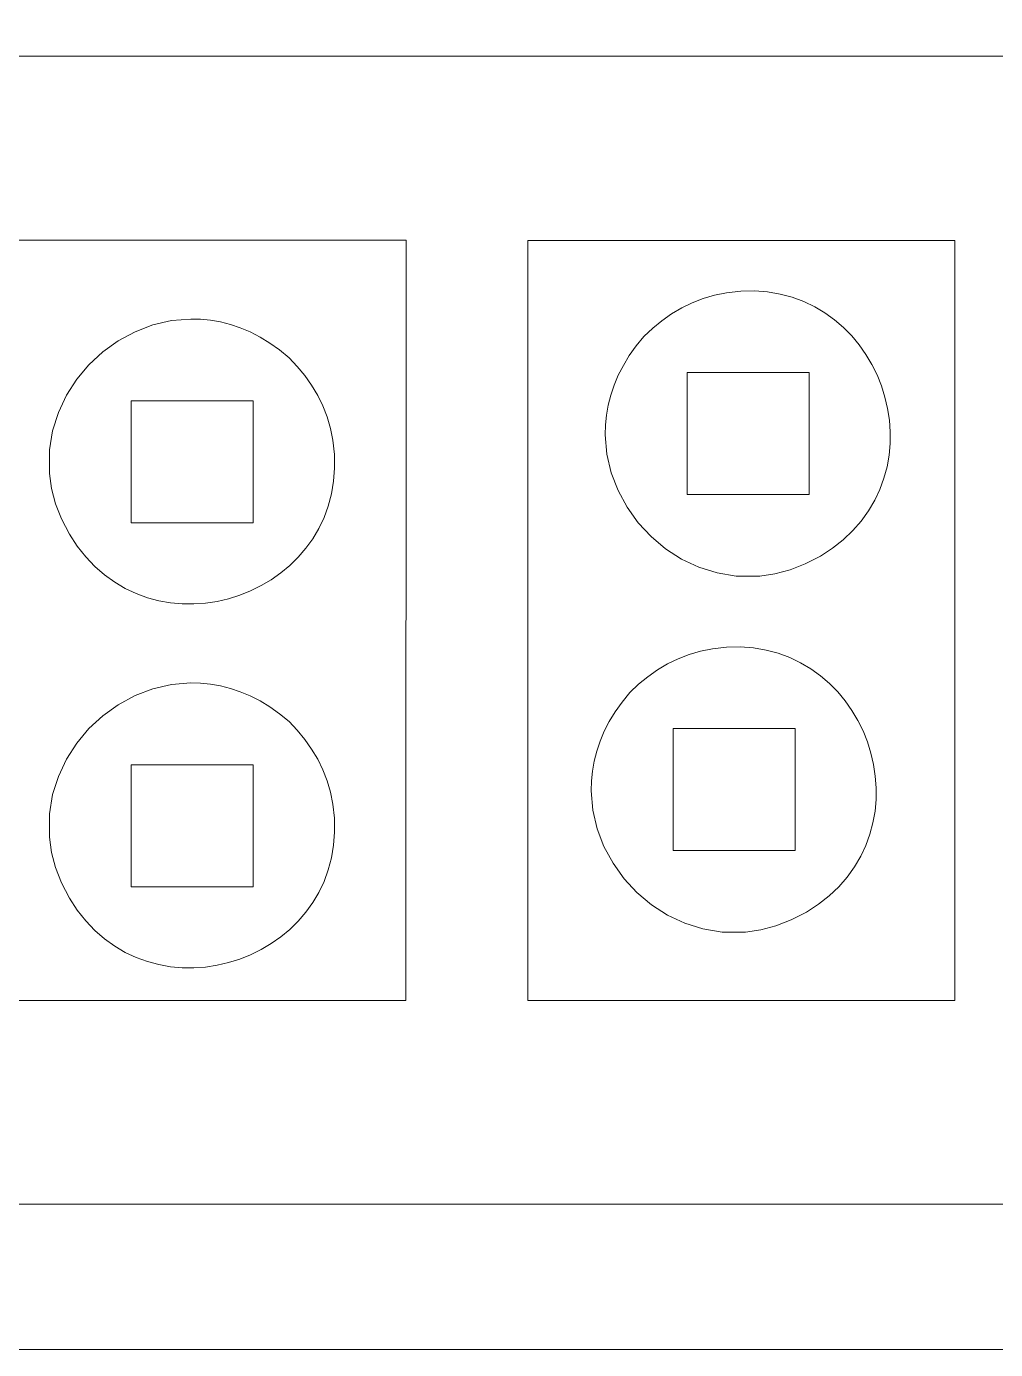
# Model space of a CAD drawing. Header units: centimetres. Extents: x -55 to 59, y -21 to 8.
# Drawn here: x -10.267 to -7.882, y -21.383 to -18.126 of the extents above; entities that cross this region are included whole.
import ezdxf

# ---------------------------------------------------------------- set-up
doc = ezdxf.new("R2010")
doc.units = ezdxf.units.CM
doc.header["$MEASUREMENT"] = 0
doc.layers.add('Camada 1', color=7, linetype='Continuous')

msp = doc.modelspace()

# ---------------------------------------------------------------- linework, layer by layer
at = {"layer": 'Camada 1', "color": 1, "lineweight": 0}
msp.add_lwpolyline([(-23.58141, -21.38276), (-2.58141, -21.38276), (-2.58141, 8.31724), (-23.58141, 8.31724), (-23.58141, -21.38276)], close=True, dxfattribs=at)
at = {"layer": 'Camada 1', "color": 3, "lineweight": 9}
for points, knots in [([(-3.23128, -18.1992), (-3.23128, -18.1992), (-3.15622, -17.63023), (-3.15622, -17.63023), (-3.15622, -17.63023), (-3.15622, -17.63023), (-2.85858, -17.66942), (-2.85858, -17.66942), (-2.85858, -17.66942), (-2.85858, -17.66942), (-2.81939, -17.37178), (-2.81939, -17.37178), (-2.81939, -17.37178), (-2.81939, -17.37178), (-3.11703, -17.33259), (-3.11703, -17.33259), (-3.11703, -17.33259), (-3.11703, -17.33259), (-3.11334, -17.28447), (-3.11334, -17.28447), (-3.11334, -17.28447), (-3.11334, -17.28447), (-3.11118, -17.21411), (-3.11118, -17.21411), (-3.11118, -17.21411), (-3.11118, -17.21411), (-3.11016, -17.03445), (-3.11016, -17.03445), (-3.11016, -17.03445), (-3.11016, -17.03445), (-3.11242, -16.71358), (-3.11242, -16.71358), (-3.11242, -16.71358), (-3.11242, -16.71358), (-2.81214, -16.71358), (-2.81214, -16.71358), (-2.81214, -16.71358), (-2.81214, -16.71358), (-2.81214, -16.21344), (-2.81214, -16.21344), (-2.81214, -16.21344), (-2.81214, -16.21344), (-3.11242, -16.21344), (-3.11242, -16.21344), (-3.11242, -16.21344), (-3.11242, -16.21344), (-3.11242, -15.52661), (-3.11242, -15.52661), (-3.11242, -15.52661), (-3.11242, -15.52661), (-3.21121, -15.04029), (-3.21121, -15.04029), (-3.21121, -15.04029), (-3.21121, -15.04029), (-2.91717, -14.9807), (-2.91717, -14.9807), (-2.91717, -14.9807), (-2.91717, -14.9807), (-3.01661, -14.4901), (-3.01661, -14.4901), (-3.01661, -14.4901), (-3.01661, -14.4901), (-3.31064, -14.54971), (-3.31064, -14.54971), (-3.31064, -14.54971), (-3.31064, -14.54971), (-3.41468, -14.04099), (-3.41468, -14.04099), (-3.41468, -14.04099), (-3.41468, -14.04099), (-3.90923, -14.04099), (-3.90923, -14.04099), (-3.90923, -14.04099), (-3.90923, -14.04099), (-3.90923, -14.34127), (-3.90923, -14.34127), (-3.90923, -14.34127), (-3.90923, -14.34127), (-11.85358, -14.34127), (-11.85358, -14.34127), (-11.85358, -14.34127), (-11.85358, -14.34127), (-11.85358, -14.04099), (-11.85358, -14.04099), (-11.85358, -14.04099), (-11.85358, -14.04099), (-12.34813, -14.04099), (-12.34813, -14.04099), (-12.34813, -14.04099), (-12.34813, -14.04099), (-12.45218, -14.54971), (-12.45218, -14.54971), (-12.45218, -14.54971), (-12.45218, -14.54971), (-12.7462, -14.4901), (-12.7462, -14.4901), (-12.7462, -14.4901), (-12.7462, -14.4901), (-12.84564, -14.9807), (-12.84564, -14.9807), (-12.84564, -14.9807), (-12.84564, -14.9807), (-12.55161, -15.04029), (-12.55161, -15.04029), (-12.55161, -15.04029), (-12.55161, -15.04029), (-12.65039, -15.52693), (-12.65039, -15.52693), (-12.65039, -15.52693), (-12.65039, -15.52693), (-12.65039, -16.21344), (-12.65039, -16.21344), (-12.65039, -16.21344), (-12.65039, -16.21344), (-12.95068, -16.21344), (-12.95068, -16.21344), (-12.95068, -16.21344), (-12.95068, -16.21344), (-12.95068, -16.71358), (-12.95068, -16.71358), (-12.95068, -16.71358), (-12.95068, -16.71358), (-12.65039, -16.71358), (-12.65039, -16.71358), (-12.65039, -16.71358), (-12.65039, -16.71358), (-12.65266, -17.03445), (-12.65266, -17.03445), (-12.65266, -17.03445), (-12.65266, -17.03445), (-12.65164, -17.21411), (-12.65164, -17.21411), (-12.65164, -17.21411), (-12.65164, -17.21411), (-12.64948, -17.28447), (-12.64948, -17.28447), (-12.64948, -17.28447), (-12.64948, -17.28447), (-12.64948, -17.2795), (-12.64948, -17.2795), (-12.64948, -17.2795), (-12.64948, -17.2795), (-12.64579, -17.32763), (-12.64579, -17.32763), (-12.64579, -17.32763), (-12.64579, -17.32763), (-12.94344, -17.36681), (-12.94344, -17.36681), (-12.94344, -17.36681), (-12.94344, -17.36681), (-12.94344, -17.37178), (-12.94344, -17.37178), (-12.94344, -17.37178), (-12.94344, -17.37178), (-12.90425, -17.66942), (-12.90425, -17.66942), (-12.90425, -17.66942), (-12.90425, -17.66942), (-12.6066, -17.63023), (-12.6066, -17.63023), (-12.6066, -17.63023), (-12.6066, -17.63023), (-12.53153, -18.1992), (-12.53153, -18.1992), (-12.53153, -18.1992), (-12.53153, -18.1992), (-12.29512, -19.02334), (-12.29512, -19.02334), (-12.29512, -19.02334), (-12.29512, -19.02334), (-12.58322, -19.10762), (-12.58322, -19.10762), (-12.58322, -19.10762), (-12.58322, -19.10762), (-12.49466, -19.41087), (-12.49466, -19.41087), (-12.49466, -19.41087), (-12.49466, -19.41087), (-12.20656, -19.32658), (-12.20656, -19.32658), (-12.20656, -19.32658), (-12.20656, -19.32658), (-11.71003, -21.02423), (-11.71003, -21.02423), (-11.71003, -21.02423), (-11.71003, -21.02423), (-11.30966, -21.02423), (-11.30966, -21.02423), (-11.30966, -21.02423), (-11.30966, -21.02423), (-11.30966, -21.32452), (-11.30966, -21.32452), (-11.30966, -21.32452), (-11.30966, -21.32452), (-10.70908, -21.32452), (-10.70908, -21.32452), (-10.70908, -21.32452), (-10.70908, -21.32452), (-10.70908, -21.02522), (-10.70908, -21.02522), (-10.70908, -21.02522), (-10.70908, -21.02522), (-5.05374, -21.02522), (-5.05374, -21.02522), (-5.05374, -21.02522), (-5.05374, -21.02522), (-5.05374, -21.32452), (-5.05374, -21.32452), (-5.05374, -21.32452), (-5.05374, -21.32452), (-4.45317, -21.32452), (-4.45317, -21.32452), (-4.45317, -21.32452), (-4.45317, -21.32452), (-4.45317, -21.02423), (-4.45317, -21.02423), (-4.45317, -21.02423), (-4.45317, -21.02423), (-4.05279, -21.02423), (-4.05279, -21.02423), (-4.05279, -21.02423), (-4.05279, -21.02423), (-3.55626, -19.32624), (-3.55626, -19.32624), (-3.55626, -19.32624), (-3.55626, -19.32624), (-3.26816, -19.41087), (-3.26816, -19.41087), (-3.26816, -19.41087), (-3.26816, -19.41087), (-3.1796, -19.10762), (-3.1796, -19.10762), (-3.1796, -19.10762), (-3.1796, -19.10762), (-3.46769, -19.02334), (-3.46769, -19.02334), (-3.46769, -19.02334), (-3.38889, -18.74863), (-3.31008, -18.47391), (-3.23128, -18.1992)], [0, 0, 0, 0, 0.0163934, 0.0163934, 0.0163934, 0.0163934, 0.0327869, 0.0327869, 0.0327869, 0.0327869, 0.0491803, 0.0491803, 0.0491803, 0.0491803, 0.0655738, 0.0655738, 0.0655738, 0.0655738, 0.0819672, 0.0819672, 0.0819672, 0.0819672, 0.0983607, 0.0983607, 0.0983607, 0.0983607, 0.1147541, 0.1147541, 0.1147541, 0.1147541, 0.1311475, 0.1311475, 0.1311475, 0.1311475, 0.147541, 0.147541, 0.147541, 0.147541, 0.1639344, 0.1639344, 0.1639344, 0.1639344, 0.1803279, 0.1803279, 0.1803279, 0.1803279, 0.1967213, 0.1967213, 0.1967213, 0.1967213, 0.2131148, 0.2131148, 0.2131148, 0.2131148, 0.2295082, 0.2295082, 0.2295082, 0.2295082, 0.2459016, 0.2459016, 0.2459016, 0.2459016, 0.2622951, 0.2622951, 0.2622951, 0.2622951, 0.2786885, 0.2786885, 0.2786885, 0.2786885, 0.295082, 0.295082, 0.295082, 0.295082, 0.3114754, 0.3114754, 0.3114754, 0.3114754, 0.3278689, 0.3278689, 0.3278689, 0.3278689, 0.3442623, 0.3442623, 0.3442623, 0.3442623, 0.3606557, 0.3606557, 0.3606557, 0.3606557, 0.3770492, 0.3770492, 0.3770492, 0.3770492, 0.3934426, 0.3934426, 0.3934426, 0.3934426, 0.4098361, 0.4098361, 0.4098361, 0.4098361, 0.4262295, 0.4262295, 0.4262295, 0.4262295, 0.442623, 0.442623, 0.442623, 0.442623, 0.4590164, 0.4590164, 0.4590164, 0.4590164, 0.4754098, 0.4754098, 0.4754098, 0.4754098, 0.4918033, 0.4918033, 0.4918033, 0.4918033, 0.5081967, 0.5081967, 0.5081967, 0.5081967, 0.5245902, 0.5245902, 0.5245902, 0.5245902, 0.5409836, 0.5409836, 0.5409836, 0.5409836, 0.557377, 0.557377, 0.557377, 0.557377, 0.5737705, 0.5737705, 0.5737705, 0.5737705, 0.5901639, 0.5901639, 0.5901639, 0.5901639, 0.6065574, 0.6065574, 0.6065574, 0.6065574, 0.6229508, 0.6229508, 0.6229508, 0.6229508, 0.6393443, 0.6393443, 0.6393443, 0.6393443, 0.6557377, 0.6557377, 0.6557377, 0.6557377, 0.6721311, 0.6721311, 0.6721311, 0.6721311, 0.6885246, 0.6885246, 0.6885246, 0.6885246, 0.704918, 0.704918, 0.704918, 0.704918, 0.7213115, 0.7213115, 0.7213115, 0.7213115, 0.7377049, 0.7377049, 0.7377049, 0.7377049, 0.7540984, 0.7540984, 0.7540984, 0.7540984, 0.7704918, 0.7704918, 0.7704918, 0.7704918, 0.7868852, 0.7868852, 0.7868852, 0.7868852, 0.8032787, 0.8032787, 0.8032787, 0.8032787, 0.8196721, 0.8196721, 0.8196721, 0.8196721, 0.8360656, 0.8360656, 0.8360656, 0.8360656, 0.852459, 0.852459, 0.852459, 0.852459, 0.8688525, 0.8688525, 0.8688525, 0.8688525, 0.8852459, 0.8852459, 0.8852459, 0.8852459, 0.9016393, 0.9016393, 0.9016393, 0.9016393, 0.9180328, 0.9180328, 0.9180328, 0.9180328, 0.9344262, 0.9344262, 0.9344262, 0.9344262, 0.9508197, 0.9508197, 0.9508197, 0.9508197, 0.9672131, 0.9672131, 0.9672131, 0.9672131, 1, 1, 1, 1]), ([(-11.2111, -20.52404), (-11.2111, -20.52404), (-11.25202, -20.51963), (-11.25202, -20.51963), (-11.25202, -20.51963), (-11.25202, -20.51963), (-11.27413, -20.51243), (-11.27413, -20.51243), (-11.27413, -20.51243), (-11.27413, -20.51243), (-11.29541, -20.5032), (-11.29541, -20.5032), (-11.29541, -20.5032), (-11.29541, -20.5032), (-11.31556, -20.49193), (-11.31556, -20.49193), (-11.31556, -20.49193), (-11.31556, -20.49193), (-11.33429, -20.47861), (-11.33429, -20.47861), (-11.33429, -20.47861), (-11.33429, -20.47861), (-11.35128, -20.46326), (-11.35128, -20.46326), (-11.35128, -20.46326), (-11.35128, -20.46326), (-11.36623, -20.44586), (-11.36623, -20.44586), (-11.36623, -20.44586), (-11.36623, -20.44586), (-11.37886, -20.42643), (-11.37886, -20.42643), (-11.37886, -20.42643), (-11.37886, -20.42643), (-11.38884, -20.40495), (-11.38884, -20.40495), (-11.38884, -20.40495), (-11.38884, -20.40495), (-11.82923, -18.89362), (-11.82923, -18.89362), (-11.82923, -18.89362), (-11.82923, -18.89362), (-11.83289, -18.86942), (-11.83289, -18.86942), (-11.83289, -18.86942), (-11.83289, -18.86942), (-11.83416, -18.84602), (-11.83416, -18.84602), (-11.83416, -18.84602), (-11.83416, -18.84602), (-11.8331, -18.82351), (-11.8331, -18.82351), (-11.8331, -18.82351), (-11.8331, -18.82351), (-11.82979, -18.80197), (-11.82979, -18.80197), (-11.82979, -18.80197), (-11.82979, -18.80197), (-11.82433, -18.78149), (-11.82433, -18.78149), (-11.82433, -18.78149), (-11.82433, -18.78149), (-11.81677, -18.76217), (-11.81677, -18.76217), (-11.81677, -18.76217), (-11.81677, -18.76217), (-11.80721, -18.7441), (-11.80721, -18.7441), (-11.80721, -18.7441), (-11.80721, -18.7441), (-11.79572, -18.72735), (-11.79572, -18.72735), (-11.79572, -18.72735), (-11.79572, -18.72735), (-11.78237, -18.71201), (-11.78237, -18.71201), (-11.78237, -18.71201), (-11.78237, -18.71201), (-11.76725, -18.69819), (-11.76725, -18.69819), (-11.76725, -18.69819), (-11.76725, -18.69819), (-11.75044, -18.68596), (-11.75044, -18.68596), (-11.75044, -18.68596), (-11.75044, -18.68596), (-11.73201, -18.67541), (-11.73201, -18.67541), (-11.73201, -18.67541), (-11.73201, -18.67541), (-11.71204, -18.66663), (-11.71204, -18.66663), (-11.71204, -18.66663), (-11.71204, -18.66663), (-11.6906, -18.65971), (-11.6906, -18.65971), (-11.6906, -18.65971), (-11.6906, -18.65971), (-11.66779, -18.65474), (-11.66779, -18.65474), (-11.66779, -18.65474), (-11.66779, -18.65474), (-11.64367, -18.6518), (-11.64367, -18.6518), (-11.64367, -18.6518), (-11.64367, -18.6518), (-9.33291, -18.65253), (-9.33291, -18.65253), (-9.33291, -18.65253), (-9.33291, -18.65253), (-9.33354, -20.52392), (-9.33354, -20.52392), (-9.33354, -20.52392), (-9.33354, -20.52392), (-11.2111, -20.52404), (-11.2111, -20.52404)], [0, 0, 0, 0, 0.0333333, 0.0333333, 0.0333333, 0.0333333, 0.0666667, 0.0666667, 0.0666667, 0.0666667, 0.1, 0.1, 0.1, 0.1, 0.1333333, 0.1333333, 0.1333333, 0.1333333, 0.1666667, 0.1666667, 0.1666667, 0.1666667, 0.2, 0.2, 0.2, 0.2, 0.2333333, 0.2333333, 0.2333333, 0.2333333, 0.2666667, 0.2666667, 0.2666667, 0.2666667, 0.3, 0.3, 0.3, 0.3, 0.3333333, 0.3333333, 0.3333333, 0.3333333, 0.3666667, 0.3666667, 0.3666667, 0.3666667, 0.4, 0.4, 0.4, 0.4, 0.4333333, 0.4333333, 0.4333333, 0.4333333, 0.4666667, 0.4666667, 0.4666667, 0.4666667, 0.5, 0.5, 0.5, 0.5, 0.5333333, 0.5333333, 0.5333333, 0.5333333, 0.5666667, 0.5666667, 0.5666667, 0.5666667, 0.6, 0.6, 0.6, 0.6, 0.6333333, 0.6333333, 0.6333333, 0.6333333, 0.6666667, 0.6666667, 0.6666667, 0.6666667, 0.7, 0.7, 0.7, 0.7, 0.7333333, 0.7333333, 0.7333333, 0.7333333, 0.7666667, 0.7666667, 0.7666667, 0.7666667, 0.8, 0.8, 0.8, 0.8, 0.8333333, 0.8333333, 0.8333333, 0.8333333, 0.8666667, 0.8666667, 0.8666667, 0.8666667, 0.9, 0.9, 0.9, 0.9, 0.9333333, 0.9333333, 0.9333333, 0.9333333, 1, 1, 1, 1]), ([(-9.0333, -20.52402), (-9.0333, -20.52402), (-9.0327, -18.65265), (-9.0327, -18.65265), (-9.0327, -18.65265), (-9.0327, -18.65265), (-7.98186, -18.65296), (-7.98186, -18.65296), (-7.98186, -18.65296), (-7.98186, -18.65296), (-7.98186, -20.52402), (-7.98186, -20.52402), (-7.98186, -20.52402), (-7.98186, -20.52402), (-9.0333, -20.52402), (-9.0333, -20.52402)], [0, 0, 0, 0, 0.2, 0.2, 0.2, 0.2, 0.4, 0.4, 0.4, 0.4, 0.6, 0.6, 0.6, 0.6, 1, 1, 1, 1])]:
    msp.add_open_spline(points, degree=3, knots=knots, dxfattribs=at)
at = {"layer": 'Camada 1', "color": 1, "lineweight": 9}
msp.add_open_spline([(-12.53153, -18.1992), (-9.43145, -18.1992), (-6.33136, -18.1992), (-3.23128, -18.1992)], degree=3, dxfattribs=at)
at = {"layer": 'Camada 1', "color": 2, "lineweight": 9}
for points in [[(-8.5205, -19.479), (-8.5205, -19.479), (-8.46231, -19.47909), (-8.46231, -19.47909), (-8.46231, -19.47909), (-8.46231, -19.47909), (-8.42515, -19.47369), (-8.42515, -19.47369), (-8.42515, -19.47369), (-8.42515, -19.47369), (-8.38768, -19.46379), (-8.38768, -19.46379), (-8.38768, -19.46379), (-8.38768, -19.46379), (-8.3501, -19.44919), (-8.3501, -19.44919), (-8.3501, -19.44919), (-8.3501, -19.44919), (-8.31265, -19.42964), (-8.31265, -19.42964), (-8.31265, -19.42964), (-8.31265, -19.42964), (-8.28322, -19.41046), (-8.28322, -19.41046), (-8.28322, -19.41046), (-8.28322, -19.41046), (-8.25674, -19.38958), (-8.25674, -19.38958), (-8.25674, -19.38958), (-8.25674, -19.38958), (-8.23314, -19.36718), (-8.23314, -19.36718), (-8.23314, -19.36718), (-8.23314, -19.36718), (-8.21236, -19.34342), (-8.21236, -19.34342), (-8.21236, -19.34342), (-8.21236, -19.34342), (-8.19436, -19.31845), (-8.19436, -19.31845), (-8.19436, -19.31845), (-8.19436, -19.31845), (-8.17907, -19.29244), (-8.17907, -19.29244), (-8.17907, -19.29244), (-8.17907, -19.29244), (-8.16643, -19.26555), (-8.16643, -19.26555), (-8.16643, -19.26555), (-8.16643, -19.26555), (-8.15638, -19.23795), (-8.15638, -19.23795), (-8.15638, -19.23795), (-8.15638, -19.23795), (-8.14888, -19.20979), (-8.14888, -19.20979), (-8.14888, -19.20979), (-8.14888, -19.20979), (-8.14385, -19.18124), (-8.14385, -19.18124), (-8.14385, -19.18124), (-8.14385, -19.18124), (-8.14125, -19.15246), (-8.14125, -19.15246), (-8.14125, -19.15246), (-8.14125, -19.15246), (-8.14101, -19.1236), (-8.14101, -19.1236), (-8.14101, -19.1236), (-8.14101, -19.1236), (-8.14308, -19.09485), (-8.14308, -19.09485), (-8.14308, -19.09485), (-8.14308, -19.09485), (-8.1474, -19.06634), (-8.1474, -19.06634), (-8.1474, -19.06634), (-8.1474, -19.06634), (-8.15391, -19.03826), (-8.15391, -19.03826), (-8.15391, -19.03826), (-8.15391, -19.03826), (-8.16255, -19.01075), (-8.16255, -19.01075), (-8.16255, -19.01075), (-8.16255, -19.01075), (-8.17328, -18.98398), (-8.17328, -18.98398), (-8.17328, -18.98398), (-8.17328, -18.98398), (-8.18602, -18.95812), (-8.18602, -18.95812), (-8.18602, -18.95812), (-8.18602, -18.95812), (-8.20072, -18.93332), (-8.20072, -18.93332), (-8.20072, -18.93332), (-8.20072, -18.93332), (-8.21732, -18.90975), (-8.21732, -18.90975), (-8.21732, -18.90975), (-8.21732, -18.90975), (-8.23578, -18.88756), (-8.23578, -18.88756), (-8.23578, -18.88756), (-8.23578, -18.88756), (-8.25602, -18.86693), (-8.25602, -18.86693), (-8.25602, -18.86693), (-8.25602, -18.86693), (-8.27799, -18.84801), (-8.27799, -18.84801), (-8.27799, -18.84801), (-8.27799, -18.84801), (-8.30163, -18.83097), (-8.30163, -18.83097), (-8.30163, -18.83097), (-8.30163, -18.83097), (-8.32689, -18.81596), (-8.32689, -18.81596), (-8.32689, -18.81596), (-8.32689, -18.81596), (-8.3537, -18.80315), (-8.3537, -18.80315), (-8.3537, -18.80315), (-8.3537, -18.80315), (-8.38202, -18.7927), (-8.38202, -18.7927), (-8.38202, -18.7927), (-8.38202, -18.7927), (-8.41177, -18.78478), (-8.41177, -18.78478), (-8.41177, -18.78478), (-8.41177, -18.78478), (-8.44291, -18.77954), (-8.44291, -18.77954), (-8.44291, -18.77954), (-8.44291, -18.77954), (-8.47538, -18.77714), (-8.47538, -18.77714), (-8.47538, -18.77714), (-8.47538, -18.77714), (-8.50912, -18.77775), (-8.50912, -18.77775), (-8.50912, -18.77775), (-8.50912, -18.77775), (-8.54407, -18.78154), (-8.54407, -18.78154), (-8.54407, -18.78154), (-8.54407, -18.78154), (-8.57317, -18.78732), (-8.57317, -18.78732), (-8.57317, -18.78732), (-8.57317, -18.78732), (-8.60128, -18.79553), (-8.60128, -18.79553), (-8.60128, -18.79553), (-8.60128, -18.79553), (-8.62836, -18.80606), (-8.62836, -18.80606), (-8.62836, -18.80606), (-8.62836, -18.80606), (-8.65437, -18.81878), (-8.65437, -18.81878), (-8.65437, -18.81878), (-8.65437, -18.81878), (-8.6793, -18.83358), (-8.6793, -18.83358), (-8.6793, -18.83358), (-8.6793, -18.83358), (-8.70309, -18.85033), (-8.70309, -18.85033), (-8.70309, -18.85033), (-8.70309, -18.85033), (-8.72573, -18.86892), (-8.72573, -18.86892), (-8.72573, -18.86892), (-8.72573, -18.86892), (-8.74717, -18.88921), (-8.74717, -18.88921), (-8.74717, -18.88921), (-8.74717, -18.88921), (-8.7664, -18.91266), (-8.7664, -18.91266), (-8.7664, -18.91266), (-8.7664, -18.91266), (-8.7833, -18.93645), (-8.7833, -18.93645), (-8.7833, -18.93645), (-8.7833, -18.93645), (-8.79793, -18.96052), (-8.79793, -18.96052), (-8.79793, -18.96052), (-8.79793, -18.96052), (-8.81038, -18.9848), (-8.81038, -18.9848), (-8.81038, -18.9848), (-8.81038, -18.9848), (-8.82068, -19.00923), (-8.82068, -19.00923), (-8.82068, -19.00923), (-8.82068, -19.00923), (-8.82891, -19.03373), (-8.82891, -19.03373), (-8.82891, -19.03373), (-8.82891, -19.03373), (-8.83513, -19.05825), (-8.83513, -19.05825), (-8.83513, -19.05825), (-8.83513, -19.05825), (-8.83941, -19.08272), (-8.83941, -19.08272), (-8.83941, -19.08272), (-8.83941, -19.08272), (-8.8418, -19.10706), (-8.8418, -19.10706), (-8.8418, -19.10706), (-8.8418, -19.10706), (-8.84236, -19.13121), (-8.84236, -19.13121), (-8.84236, -19.13121), (-8.84236, -19.13121), (-8.83828, -19.17868), (-8.83828, -19.17868), (-8.83828, -19.17868), (-8.83828, -19.17868), (-8.82766, -19.22458), (-8.82766, -19.22458), (-8.82766, -19.22458), (-8.82766, -19.22458), (-8.811, -19.26839), (-8.811, -19.26839), (-8.811, -19.26839), (-8.811, -19.26839), (-8.7888, -19.30957), (-8.7888, -19.30957), (-8.7888, -19.30957), (-8.7888, -19.30957), (-8.76157, -19.34757), (-8.76157, -19.34757), (-8.76157, -19.34757), (-8.76157, -19.34757), (-8.72981, -19.38187), (-8.72981, -19.38187), (-8.72981, -19.38187), (-8.72981, -19.38187), (-8.69401, -19.41193), (-8.69401, -19.41193), (-8.69401, -19.41193), (-8.69401, -19.41193), (-8.65468, -19.4372), (-8.65468, -19.4372), (-8.65468, -19.4372), (-8.65468, -19.4372), (-8.61231, -19.45717), (-8.61231, -19.45717), (-8.61231, -19.45717), (-8.61231, -19.45717), (-8.56742, -19.47128), (-8.56742, -19.47128), (-8.56742, -19.47128), (-8.56742, -19.47128), (-8.5205, -19.479), (-8.5205, -19.479)], [(-10.21058, -19.16808), (-10.21058, -19.16808), (-10.21068, -19.22627), (-10.21068, -19.22627), (-10.21068, -19.22627), (-10.21068, -19.22627), (-10.20527, -19.26343), (-10.20527, -19.26343), (-10.20527, -19.26343), (-10.20527, -19.26343), (-10.19537, -19.30091), (-10.19537, -19.30091), (-10.19537, -19.30091), (-10.19537, -19.30091), (-10.18077, -19.33848), (-10.18077, -19.33848), (-10.18077, -19.33848), (-10.18077, -19.33848), (-10.16123, -19.37593), (-10.16123, -19.37593), (-10.16123, -19.37593), (-10.16123, -19.37593), (-10.14204, -19.40536), (-10.14204, -19.40536), (-10.14204, -19.40536), (-10.14204, -19.40536), (-10.12117, -19.43184), (-10.12117, -19.43184), (-10.12117, -19.43184), (-10.12117, -19.43184), (-10.09877, -19.45544), (-10.09877, -19.45544), (-10.09877, -19.45544), (-10.09877, -19.45544), (-10.075, -19.47622), (-10.075, -19.47622), (-10.075, -19.47622), (-10.075, -19.47622), (-10.05003, -19.49422), (-10.05003, -19.49422), (-10.05003, -19.49422), (-10.05003, -19.49422), (-10.02403, -19.50952), (-10.02403, -19.50952), (-10.02403, -19.50952), (-10.02403, -19.50952), (-9.99714, -19.52216), (-9.99714, -19.52216), (-9.99714, -19.52216), (-9.99714, -19.52216), (-9.96953, -19.5322), (-9.96953, -19.5322), (-9.96953, -19.5322), (-9.96953, -19.5322), (-9.94137, -19.53971), (-9.94137, -19.53971), (-9.94137, -19.53971), (-9.94137, -19.53971), (-9.91282, -19.54473), (-9.91282, -19.54473), (-9.91282, -19.54473), (-9.91282, -19.54473), (-9.88404, -19.54733), (-9.88404, -19.54733), (-9.88404, -19.54733), (-9.88404, -19.54733), (-9.85519, -19.54757), (-9.85519, -19.54757), (-9.85519, -19.54757), (-9.85519, -19.54757), (-9.82643, -19.5455), (-9.82643, -19.5455), (-9.82643, -19.5455), (-9.82643, -19.5455), (-9.79793, -19.54118), (-9.79793, -19.54118), (-9.79793, -19.54118), (-9.79793, -19.54118), (-9.76984, -19.53467), (-9.76984, -19.53467), (-9.76984, -19.53467), (-9.76984, -19.53467), (-9.74233, -19.52603), (-9.74233, -19.52603), (-9.74233, -19.52603), (-9.74233, -19.52603), (-9.71557, -19.51531), (-9.71557, -19.51531), (-9.71557, -19.51531), (-9.71557, -19.51531), (-9.6897, -19.50257), (-9.6897, -19.50257), (-9.6897, -19.50257), (-9.6897, -19.50257), (-9.6649, -19.48786), (-9.6649, -19.48786), (-9.6649, -19.48786), (-9.6649, -19.48786), (-9.64133, -19.47126), (-9.64133, -19.47126), (-9.64133, -19.47126), (-9.64133, -19.47126), (-9.61915, -19.45281), (-9.61915, -19.45281), (-9.61915, -19.45281), (-9.61915, -19.45281), (-9.59852, -19.43257), (-9.59852, -19.43257), (-9.59852, -19.43257), (-9.59852, -19.43257), (-9.5796, -19.4106), (-9.5796, -19.4106), (-9.5796, -19.4106), (-9.5796, -19.4106), (-9.56255, -19.38695), (-9.56255, -19.38695), (-9.56255, -19.38695), (-9.56255, -19.38695), (-9.54754, -19.3617), (-9.54754, -19.3617), (-9.54754, -19.3617), (-9.54754, -19.3617), (-9.53473, -19.33488), (-9.53473, -19.33488), (-9.53473, -19.33488), (-9.53473, -19.33488), (-9.52429, -19.30657), (-9.52429, -19.30657), (-9.52429, -19.30657), (-9.52429, -19.30657), (-9.51636, -19.27681), (-9.51636, -19.27681), (-9.51636, -19.27681), (-9.51636, -19.27681), (-9.51112, -19.24567), (-9.51112, -19.24567), (-9.51112, -19.24567), (-9.51112, -19.24567), (-9.50872, -19.2132), (-9.50872, -19.2132), (-9.50872, -19.2132), (-9.50872, -19.2132), (-9.50934, -19.17946), (-9.50934, -19.17946), (-9.50934, -19.17946), (-9.50934, -19.17946), (-9.51312, -19.14451), (-9.51312, -19.14451), (-9.51312, -19.14451), (-9.51312, -19.14451), (-9.5189, -19.11541), (-9.5189, -19.11541), (-9.5189, -19.11541), (-9.5189, -19.11541), (-9.52711, -19.0873), (-9.52711, -19.0873), (-9.52711, -19.0873), (-9.52711, -19.0873), (-9.53764, -19.06022), (-9.53764, -19.06022), (-9.53764, -19.06022), (-9.53764, -19.06022), (-9.55037, -19.03421), (-9.55037, -19.03421), (-9.55037, -19.03421), (-9.55037, -19.03421), (-9.56517, -19.00929), (-9.56517, -19.00929), (-9.56517, -19.00929), (-9.56517, -19.00929), (-9.58192, -18.98549), (-9.58192, -18.98549), (-9.58192, -18.98549), (-9.58192, -18.98549), (-9.6005, -18.96285), (-9.6005, -18.96285), (-9.6005, -18.96285), (-9.6005, -18.96285), (-9.6208, -18.94141), (-9.6208, -18.94141), (-9.6208, -18.94141), (-9.6208, -18.94141), (-9.64424, -18.92219), (-9.64424, -18.92219), (-9.64424, -18.92219), (-9.64424, -18.92219), (-9.66803, -18.90529), (-9.66803, -18.90529), (-9.66803, -18.90529), (-9.66803, -18.90529), (-9.6921, -18.89065), (-9.6921, -18.89065), (-9.6921, -18.89065), (-9.6921, -18.89065), (-9.71638, -18.87821), (-9.71638, -18.87821), (-9.71638, -18.87821), (-9.71638, -18.87821), (-9.74081, -18.8679), (-9.74081, -18.8679), (-9.74081, -18.8679), (-9.74081, -18.8679), (-9.76532, -18.85967), (-9.76532, -18.85967), (-9.76532, -18.85967), (-9.76532, -18.85967), (-9.78984, -18.85345), (-9.78984, -18.85345), (-9.78984, -18.85345), (-9.78984, -18.85345), (-9.8143, -18.84917), (-9.8143, -18.84917), (-9.8143, -18.84917), (-9.8143, -18.84917), (-9.83864, -18.84678), (-9.83864, -18.84678), (-9.83864, -18.84678), (-9.83864, -18.84678), (-9.86279, -18.84622), (-9.86279, -18.84622), (-9.86279, -18.84622), (-9.86279, -18.84622), (-9.91026, -18.8503), (-9.91026, -18.8503), (-9.91026, -18.8503), (-9.91026, -18.8503), (-9.95617, -18.86092), (-9.95617, -18.86092), (-9.95617, -18.86092), (-9.95617, -18.86092), (-9.99998, -18.87758), (-9.99998, -18.87758), (-9.99998, -18.87758), (-9.99998, -18.87758), (-10.04115, -18.89978), (-10.04115, -18.89978), (-10.04115, -18.89978), (-10.04115, -18.89978), (-10.07916, -18.92701), (-10.07916, -18.92701), (-10.07916, -18.92701), (-10.07916, -18.92701), (-10.11345, -18.95878), (-10.11345, -18.95878), (-10.11345, -18.95878), (-10.11345, -18.95878), (-10.14351, -18.99458), (-10.14351, -18.99458), (-10.14351, -18.99458), (-10.14351, -18.99458), (-10.16879, -19.03391), (-10.16879, -19.03391), (-10.16879, -19.03391), (-10.16879, -19.03391), (-10.18875, -19.07627), (-10.18875, -19.07627), (-10.18875, -19.07627), (-10.18875, -19.07627), (-10.20286, -19.12116), (-10.20286, -19.12116), (-10.20286, -19.12116), (-10.20286, -19.12116), (-10.21058, -19.16808), (-10.21058, -19.16808)], [(-8.55511, -20.35529), (-8.55511, -20.35529), (-8.49692, -20.35538), (-8.49692, -20.35538), (-8.49692, -20.35538), (-8.49692, -20.35538), (-8.45976, -20.34998), (-8.45976, -20.34998), (-8.45976, -20.34998), (-8.45976, -20.34998), (-8.42229, -20.34008), (-8.42229, -20.34008), (-8.42229, -20.34008), (-8.42229, -20.34008), (-8.38472, -20.32547), (-8.38472, -20.32547), (-8.38472, -20.32547), (-8.38472, -20.32547), (-8.34726, -20.30593), (-8.34726, -20.30593), (-8.34726, -20.30593), (-8.34726, -20.30593), (-8.31783, -20.28675), (-8.31783, -20.28675), (-8.31783, -20.28675), (-8.31783, -20.28675), (-8.29135, -20.26587), (-8.29135, -20.26587), (-8.29135, -20.26587), (-8.29135, -20.26587), (-8.26775, -20.24347), (-8.26775, -20.24347), (-8.26775, -20.24347), (-8.26775, -20.24347), (-8.24697, -20.21971), (-8.24697, -20.21971), (-8.24697, -20.21971), (-8.24697, -20.21971), (-8.22897, -20.19474), (-8.22897, -20.19474), (-8.22897, -20.19474), (-8.22897, -20.19474), (-8.21368, -20.16873), (-8.21368, -20.16873), (-8.21368, -20.16873), (-8.21368, -20.16873), (-8.20104, -20.14184), (-8.20104, -20.14184), (-8.20104, -20.14184), (-8.20104, -20.14184), (-8.19099, -20.11424), (-8.19099, -20.11424), (-8.19099, -20.11424), (-8.19099, -20.11424), (-8.18349, -20.08608), (-8.18349, -20.08608), (-8.18349, -20.08608), (-8.18349, -20.08608), (-8.17846, -20.05753), (-8.17846, -20.05753), (-8.17846, -20.05753), (-8.17846, -20.05753), (-8.17586, -20.02875), (-8.17586, -20.02875), (-8.17586, -20.02875), (-8.17586, -20.02875), (-8.17562, -19.99989), (-8.17562, -19.99989), (-8.17562, -19.99989), (-8.17562, -19.99989), (-8.17769, -19.97114), (-8.17769, -19.97114), (-8.17769, -19.97114), (-8.17769, -19.97114), (-8.18201, -19.94263), (-8.18201, -19.94263), (-8.18201, -19.94263), (-8.18201, -19.94263), (-8.18852, -19.91455), (-8.18852, -19.91455), (-8.18852, -19.91455), (-8.18852, -19.91455), (-8.19717, -19.88704), (-8.19717, -19.88704), (-8.19717, -19.88704), (-8.19717, -19.88704), (-8.20789, -19.86027), (-8.20789, -19.86027), (-8.20789, -19.86027), (-8.20789, -19.86027), (-8.22063, -19.83441), (-8.22063, -19.83441), (-8.22063, -19.83441), (-8.22063, -19.83441), (-8.23533, -19.80961), (-8.23533, -19.80961), (-8.23533, -19.80961), (-8.23533, -19.80961), (-8.25194, -19.78604), (-8.25194, -19.78604), (-8.25194, -19.78604), (-8.25194, -19.78604), (-8.27039, -19.76385), (-8.27039, -19.76385), (-8.27039, -19.76385), (-8.27039, -19.76385), (-8.29063, -19.74322), (-8.29063, -19.74322), (-8.29063, -19.74322), (-8.29063, -19.74322), (-8.3126, -19.7243), (-8.3126, -19.7243), (-8.3126, -19.7243), (-8.3126, -19.7243), (-8.33624, -19.70726), (-8.33624, -19.70726), (-8.33624, -19.70726), (-8.33624, -19.70726), (-8.3615, -19.69225), (-8.3615, -19.69225), (-8.3615, -19.69225), (-8.3615, -19.69225), (-8.38831, -19.67944), (-8.38831, -19.67944), (-8.38831, -19.67944), (-8.38831, -19.67944), (-8.41663, -19.66899), (-8.41663, -19.66899), (-8.41663, -19.66899), (-8.41663, -19.66899), (-8.44638, -19.66107), (-8.44638, -19.66107), (-8.44638, -19.66107), (-8.44638, -19.66107), (-8.47753, -19.65583), (-8.47753, -19.65583), (-8.47753, -19.65583), (-8.47753, -19.65583), (-8.50999, -19.65343), (-8.50999, -19.65343), (-8.50999, -19.65343), (-8.50999, -19.65343), (-8.54373, -19.65404), (-8.54373, -19.65404), (-8.54373, -19.65404), (-8.54373, -19.65404), (-8.57868, -19.65783), (-8.57868, -19.65783), (-8.57868, -19.65783), (-8.57868, -19.65783), (-8.60778, -19.6636), (-8.60778, -19.6636), (-8.60778, -19.6636), (-8.60778, -19.6636), (-8.63589, -19.67182), (-8.63589, -19.67182), (-8.63589, -19.67182), (-8.63589, -19.67182), (-8.66297, -19.68235), (-8.66297, -19.68235), (-8.66297, -19.68235), (-8.66297, -19.68235), (-8.68899, -19.69507), (-8.68899, -19.69507), (-8.68899, -19.69507), (-8.68899, -19.69507), (-8.71391, -19.70987), (-8.71391, -19.70987), (-8.71391, -19.70987), (-8.71391, -19.70987), (-8.7377, -19.72662), (-8.7377, -19.72662), (-8.7377, -19.72662), (-8.7377, -19.72662), (-8.76034, -19.74521), (-8.76034, -19.74521), (-8.76034, -19.74521), (-8.76034, -19.74521), (-8.78178, -19.7655), (-8.78178, -19.7655), (-8.78178, -19.7655), (-8.78178, -19.7655), (-8.80101, -19.78895), (-8.80101, -19.78895), (-8.80101, -19.78895), (-8.80101, -19.78895), (-8.81791, -19.81274), (-8.81791, -19.81274), (-8.81791, -19.81274), (-8.81791, -19.81274), (-8.83255, -19.83681), (-8.83255, -19.83681), (-8.83255, -19.83681), (-8.83255, -19.83681), (-8.84499, -19.86109), (-8.84499, -19.86109), (-8.84499, -19.86109), (-8.84499, -19.86109), (-8.85529, -19.88552), (-8.85529, -19.88552), (-8.85529, -19.88552), (-8.85529, -19.88552), (-8.86352, -19.91002), (-8.86352, -19.91002), (-8.86352, -19.91002), (-8.86352, -19.91002), (-8.86975, -19.93454), (-8.86975, -19.93454), (-8.86975, -19.93454), (-8.86975, -19.93454), (-8.87402, -19.95901), (-8.87402, -19.95901), (-8.87402, -19.95901), (-8.87402, -19.95901), (-8.87641, -19.98335), (-8.87641, -19.98335), (-8.87641, -19.98335), (-8.87641, -19.98335), (-8.87698, -20.0075), (-8.87698, -20.0075), (-8.87698, -20.0075), (-8.87698, -20.0075), (-8.87289, -20.05497), (-8.87289, -20.05497), (-8.87289, -20.05497), (-8.87289, -20.05497), (-8.86227, -20.10087), (-8.86227, -20.10087), (-8.86227, -20.10087), (-8.86227, -20.10087), (-8.84561, -20.14468), (-8.84561, -20.14468), (-8.84561, -20.14468), (-8.84561, -20.14468), (-8.82341, -20.18586), (-8.82341, -20.18586), (-8.82341, -20.18586), (-8.82341, -20.18586), (-8.79618, -20.22386), (-8.79618, -20.22386), (-8.79618, -20.22386), (-8.79618, -20.22386), (-8.76442, -20.25816), (-8.76442, -20.25816), (-8.76442, -20.25816), (-8.76442, -20.25816), (-8.72862, -20.28822), (-8.72862, -20.28822), (-8.72862, -20.28822), (-8.72862, -20.28822), (-8.68929, -20.31349), (-8.68929, -20.31349), (-8.68929, -20.31349), (-8.68929, -20.31349), (-8.64692, -20.33346), (-8.64692, -20.33346), (-8.64692, -20.33346), (-8.64692, -20.33346), (-8.60203, -20.34757), (-8.60203, -20.34757), (-8.60203, -20.34757), (-8.60203, -20.34757), (-8.55511, -20.35529), (-8.55511, -20.35529)], [(-10.21058, -20.06381), (-10.21058, -20.06381), (-10.21068, -20.122), (-10.21068, -20.122), (-10.21068, -20.122), (-10.21068, -20.122), (-10.20527, -20.15916), (-10.20527, -20.15916), (-10.20527, -20.15916), (-10.20527, -20.15916), (-10.19537, -20.19663), (-10.19537, -20.19663), (-10.19537, -20.19663), (-10.19537, -20.19663), (-10.18077, -20.2342), (-10.18077, -20.2342), (-10.18077, -20.2342), (-10.18077, -20.2342), (-10.16123, -20.27166), (-10.16123, -20.27166), (-10.16123, -20.27166), (-10.16123, -20.27166), (-10.14204, -20.30109), (-10.14204, -20.30109), (-10.14204, -20.30109), (-10.14204, -20.30109), (-10.12117, -20.32757), (-10.12117, -20.32757), (-10.12117, -20.32757), (-10.12117, -20.32757), (-10.09877, -20.35117), (-10.09877, -20.35117), (-10.09877, -20.35117), (-10.09877, -20.35117), (-10.075, -20.37194), (-10.075, -20.37194), (-10.075, -20.37194), (-10.075, -20.37194), (-10.05003, -20.38995), (-10.05003, -20.38995), (-10.05003, -20.38995), (-10.05003, -20.38995), (-10.02403, -20.40524), (-10.02403, -20.40524), (-10.02403, -20.40524), (-10.02403, -20.40524), (-9.99714, -20.41788), (-9.99714, -20.41788), (-9.99714, -20.41788), (-9.99714, -20.41788), (-9.96953, -20.42793), (-9.96953, -20.42793), (-9.96953, -20.42793), (-9.96953, -20.42793), (-9.94137, -20.43543), (-9.94137, -20.43543), (-9.94137, -20.43543), (-9.94137, -20.43543), (-9.91282, -20.44046), (-9.91282, -20.44046), (-9.91282, -20.44046), (-9.91282, -20.44046), (-9.88404, -20.44306), (-9.88404, -20.44306), (-9.88404, -20.44306), (-9.88404, -20.44306), (-9.85519, -20.4433), (-9.85519, -20.4433), (-9.85519, -20.4433), (-9.85519, -20.4433), (-9.82643, -20.44123), (-9.82643, -20.44123), (-9.82643, -20.44123), (-9.82643, -20.44123), (-9.79793, -20.43691), (-9.79793, -20.43691), (-9.79793, -20.43691), (-9.79793, -20.43691), (-9.76984, -20.4304), (-9.76984, -20.4304), (-9.76984, -20.4304), (-9.76984, -20.4304), (-9.74233, -20.42175), (-9.74233, -20.42175), (-9.74233, -20.42175), (-9.74233, -20.42175), (-9.71557, -20.41103), (-9.71557, -20.41103), (-9.71557, -20.41103), (-9.71557, -20.41103), (-9.6897, -20.39829), (-9.6897, -20.39829), (-9.6897, -20.39829), (-9.6897, -20.39829), (-9.6649, -20.38359), (-9.6649, -20.38359), (-9.6649, -20.38359), (-9.6649, -20.38359), (-9.64133, -20.36698), (-9.64133, -20.36698), (-9.64133, -20.36698), (-9.64133, -20.36698), (-9.61915, -20.34853), (-9.61915, -20.34853), (-9.61915, -20.34853), (-9.61915, -20.34853), (-9.59852, -20.32829), (-9.59852, -20.32829), (-9.59852, -20.32829), (-9.59852, -20.32829), (-9.5796, -20.30632), (-9.5796, -20.30632), (-9.5796, -20.30632), (-9.5796, -20.30632), (-9.56255, -20.28268), (-9.56255, -20.28268), (-9.56255, -20.28268), (-9.56255, -20.28268), (-9.54754, -20.25742), (-9.54754, -20.25742), (-9.54754, -20.25742), (-9.54754, -20.25742), (-9.53473, -20.23061), (-9.53473, -20.23061), (-9.53473, -20.23061), (-9.53473, -20.23061), (-9.52429, -20.20229), (-9.52429, -20.20229), (-9.52429, -20.20229), (-9.52429, -20.20229), (-9.51636, -20.17253), (-9.51636, -20.17253), (-9.51636, -20.17253), (-9.51636, -20.17253), (-9.51112, -20.14139), (-9.51112, -20.14139), (-9.51112, -20.14139), (-9.51112, -20.14139), (-9.50872, -20.10892), (-9.50872, -20.10892), (-9.50872, -20.10892), (-9.50872, -20.10892), (-9.50934, -20.07519), (-9.50934, -20.07519), (-9.50934, -20.07519), (-9.50934, -20.07519), (-9.51312, -20.04024), (-9.51312, -20.04024), (-9.51312, -20.04024), (-9.51312, -20.04024), (-9.5189, -20.01113), (-9.5189, -20.01113), (-9.5189, -20.01113), (-9.5189, -20.01113), (-9.52711, -19.98303), (-9.52711, -19.98303), (-9.52711, -19.98303), (-9.52711, -19.98303), (-9.53764, -19.95595), (-9.53764, -19.95595), (-9.53764, -19.95595), (-9.53764, -19.95595), (-9.55037, -19.92993), (-9.55037, -19.92993), (-9.55037, -19.92993), (-9.55037, -19.92993), (-9.56517, -19.90501), (-9.56517, -19.90501), (-9.56517, -19.90501), (-9.56517, -19.90501), (-9.58192, -19.88122), (-9.58192, -19.88122), (-9.58192, -19.88122), (-9.58192, -19.88122), (-9.6005, -19.85858), (-9.6005, -19.85858), (-9.6005, -19.85858), (-9.6005, -19.85858), (-9.6208, -19.83713), (-9.6208, -19.83713), (-9.6208, -19.83713), (-9.6208, -19.83713), (-9.64424, -19.81791), (-9.64424, -19.81791), (-9.64424, -19.81791), (-9.64424, -19.81791), (-9.66803, -19.80101), (-9.66803, -19.80101), (-9.66803, -19.80101), (-9.66803, -19.80101), (-9.6921, -19.78637), (-9.6921, -19.78637), (-9.6921, -19.78637), (-9.6921, -19.78637), (-9.71638, -19.77393), (-9.71638, -19.77393), (-9.71638, -19.77393), (-9.71638, -19.77393), (-9.74081, -19.76363), (-9.74081, -19.76363), (-9.74081, -19.76363), (-9.74081, -19.76363), (-9.76532, -19.75539), (-9.76532, -19.75539), (-9.76532, -19.75539), (-9.76532, -19.75539), (-9.78984, -19.74917), (-9.78984, -19.74917), (-9.78984, -19.74917), (-9.78984, -19.74917), (-9.8143, -19.7449), (-9.8143, -19.7449), (-9.8143, -19.7449), (-9.8143, -19.7449), (-9.83864, -19.74251), (-9.83864, -19.74251), (-9.83864, -19.74251), (-9.83864, -19.74251), (-9.86279, -19.74194), (-9.86279, -19.74194), (-9.86279, -19.74194), (-9.86279, -19.74194), (-9.91026, -19.74603), (-9.91026, -19.74603), (-9.91026, -19.74603), (-9.91026, -19.74603), (-9.95617, -19.75665), (-9.95617, -19.75665), (-9.95617, -19.75665), (-9.95617, -19.75665), (-9.99998, -19.77331), (-9.99998, -19.77331), (-9.99998, -19.77331), (-9.99998, -19.77331), (-10.04115, -19.79551), (-10.04115, -19.79551), (-10.04115, -19.79551), (-10.04115, -19.79551), (-10.07916, -19.82274), (-10.07916, -19.82274), (-10.07916, -19.82274), (-10.07916, -19.82274), (-10.11345, -19.8545), (-10.11345, -19.8545), (-10.11345, -19.8545), (-10.11345, -19.8545), (-10.14351, -19.8903), (-10.14351, -19.8903), (-10.14351, -19.8903), (-10.14351, -19.8903), (-10.16879, -19.92963), (-10.16879, -19.92963), (-10.16879, -19.92963), (-10.16879, -19.92963), (-10.18875, -19.97199), (-10.18875, -19.97199), (-10.18875, -19.97199), (-10.18875, -19.97199), (-10.20286, -20.01689), (-10.20286, -20.01689), (-10.20286, -20.01689), (-10.20286, -20.01689), (-10.21058, -20.06381), (-10.21058, -20.06381)]]:
    msp.add_open_spline(points, degree=3, knots=[0, 0, 0, 0, 0.0149254, 0.0149254, 0.0149254, 0.0149254, 0.0298507, 0.0298507, 0.0298507, 0.0298507, 0.0447761, 0.0447761, 0.0447761, 0.0447761, 0.0597015, 0.0597015, 0.0597015, 0.0597015, 0.0746269, 0.0746269, 0.0746269, 0.0746269, 0.0895522, 0.0895522, 0.0895522, 0.0895522, 0.1044776, 0.1044776, 0.1044776, 0.1044776, 0.119403, 0.119403, 0.119403, 0.119403, 0.1343284, 0.1343284, 0.1343284, 0.1343284, 0.1492537, 0.1492537, 0.1492537, 0.1492537, 0.1641791, 0.1641791, 0.1641791, 0.1641791, 0.1791045, 0.1791045, 0.1791045, 0.1791045, 0.1940299, 0.1940299, 0.1940299, 0.1940299, 0.2089552, 0.2089552, 0.2089552, 0.2089552, 0.2238806, 0.2238806, 0.2238806, 0.2238806, 0.238806, 0.238806, 0.238806, 0.238806, 0.2537313, 0.2537313, 0.2537313, 0.2537313, 0.2686567, 0.2686567, 0.2686567, 0.2686567, 0.2835821, 0.2835821, 0.2835821, 0.2835821, 0.2985075, 0.2985075, 0.2985075, 0.2985075, 0.3134328, 0.3134328, 0.3134328, 0.3134328, 0.3283582, 0.3283582, 0.3283582, 0.3283582, 0.3432836, 0.3432836, 0.3432836, 0.3432836, 0.358209, 0.358209, 0.358209, 0.358209, 0.3731343, 0.3731343, 0.3731343, 0.3731343, 0.3880597, 0.3880597, 0.3880597, 0.3880597, 0.4029851, 0.4029851, 0.4029851, 0.4029851, 0.4179104, 0.4179104, 0.4179104, 0.4179104, 0.4328358, 0.4328358, 0.4328358, 0.4328358, 0.4477612, 0.4477612, 0.4477612, 0.4477612, 0.4626866, 0.4626866, 0.4626866, 0.4626866, 0.4776119, 0.4776119, 0.4776119, 0.4776119, 0.4925373, 0.4925373, 0.4925373, 0.4925373, 0.5074627, 0.5074627, 0.5074627, 0.5074627, 0.5223881, 0.5223881, 0.5223881, 0.5223881, 0.5373134, 0.5373134, 0.5373134, 0.5373134, 0.5522388, 0.5522388, 0.5522388, 0.5522388, 0.5671642, 0.5671642, 0.5671642, 0.5671642, 0.5820896, 0.5820896, 0.5820896, 0.5820896, 0.5970149, 0.5970149, 0.5970149, 0.5970149, 0.6119403, 0.6119403, 0.6119403, 0.6119403, 0.6268657, 0.6268657, 0.6268657, 0.6268657, 0.641791, 0.641791, 0.641791, 0.641791, 0.6567164, 0.6567164, 0.6567164, 0.6567164, 0.6716418, 0.6716418, 0.6716418, 0.6716418, 0.6865672, 0.6865672, 0.6865672, 0.6865672, 0.7014925, 0.7014925, 0.7014925, 0.7014925, 0.7164179, 0.7164179, 0.7164179, 0.7164179, 0.7313433, 0.7313433, 0.7313433, 0.7313433, 0.7462687, 0.7462687, 0.7462687, 0.7462687, 0.761194, 0.761194, 0.761194, 0.761194, 0.7761194, 0.7761194, 0.7761194, 0.7761194, 0.7910448, 0.7910448, 0.7910448, 0.7910448, 0.8059701, 0.8059701, 0.8059701, 0.8059701, 0.8208955, 0.8208955, 0.8208955, 0.8208955, 0.8358209, 0.8358209, 0.8358209, 0.8358209, 0.8507463, 0.8507463, 0.8507463, 0.8507463, 0.8656716, 0.8656716, 0.8656716, 0.8656716, 0.880597, 0.880597, 0.880597, 0.880597, 0.8955224, 0.8955224, 0.8955224, 0.8955224, 0.9104478, 0.9104478, 0.9104478, 0.9104478, 0.9253731, 0.9253731, 0.9253731, 0.9253731, 0.9402985, 0.9402985, 0.9402985, 0.9402985, 0.9552239, 0.9552239, 0.9552239, 0.9552239, 0.9701493, 0.9701493, 0.9701493, 0.9701493, 1, 1, 1, 1], dxfattribs=at)
at = {"layer": 'Camada 1', "color": 5, "lineweight": 9}
for points in [[(-8.64072, -18.9777), (-8.64072, -18.9777), (-8.64083, -19.27502), (-8.64083, -19.27502), (-8.64083, -19.27502), (-8.64083, -19.27502), (-8.64083, -19.27799), (-8.64083, -19.27799), (-8.64083, -19.27799), (-8.64083, -19.27799), (-8.34057, -19.27799), (-8.34057, -19.27799), (-8.34057, -19.27799), (-8.34057, -19.27799), (-8.34053, -18.97777), (-8.34053, -18.97777), (-8.34053, -18.97777), (-8.34053, -18.97777), (-8.64072, -18.9777), (-8.64072, -18.9777)], [(-9.70928, -19.04786), (-9.70928, -19.04786), (-10.00661, -19.04776), (-10.00661, -19.04776), (-10.00661, -19.04776), (-10.00661, -19.04776), (-10.00957, -19.04776), (-10.00957, -19.04776), (-10.00957, -19.04776), (-10.00957, -19.04776), (-10.00957, -19.34802), (-10.00957, -19.34802), (-10.00957, -19.34802), (-10.00957, -19.34802), (-9.70935, -19.34805), (-9.70935, -19.34805), (-9.70935, -19.34805), (-9.70935, -19.34805), (-9.70928, -19.04786), (-9.70928, -19.04786)], [(-8.67533, -19.85399), (-8.67533, -19.85399), (-8.67544, -20.15131), (-8.67544, -20.15131), (-8.67544, -20.15131), (-8.67544, -20.15131), (-8.67544, -20.15428), (-8.67544, -20.15428), (-8.67544, -20.15428), (-8.67544, -20.15428), (-8.37518, -20.15428), (-8.37518, -20.15428), (-8.37518, -20.15428), (-8.37518, -20.15428), (-8.37514, -19.85406), (-8.37514, -19.85406), (-8.37514, -19.85406), (-8.37514, -19.85406), (-8.67533, -19.85399), (-8.67533, -19.85399)], [(-9.70928, -19.94359), (-9.70928, -19.94359), (-10.00661, -19.94348), (-10.00661, -19.94348), (-10.00661, -19.94348), (-10.00661, -19.94348), (-10.00957, -19.94348), (-10.00957, -19.94348), (-10.00957, -19.94348), (-10.00957, -19.94348), (-10.00957, -20.24374), (-10.00957, -20.24374), (-10.00957, -20.24374), (-10.00957, -20.24374), (-9.70935, -20.24378), (-9.70935, -20.24378), (-9.70935, -20.24378), (-9.70935, -20.24378), (-9.70928, -19.94359), (-9.70928, -19.94359)]]:
    msp.add_open_spline(points, degree=3, knots=[0, 0, 0, 0, 0.1666667, 0.1666667, 0.1666667, 0.1666667, 0.3333333, 0.3333333, 0.3333333, 0.3333333, 0.5, 0.5, 0.5, 0.5, 0.6666667, 0.6666667, 0.6666667, 0.6666667, 1, 1, 1, 1], dxfattribs=at)

doc.saveas('drawing.dxf')
